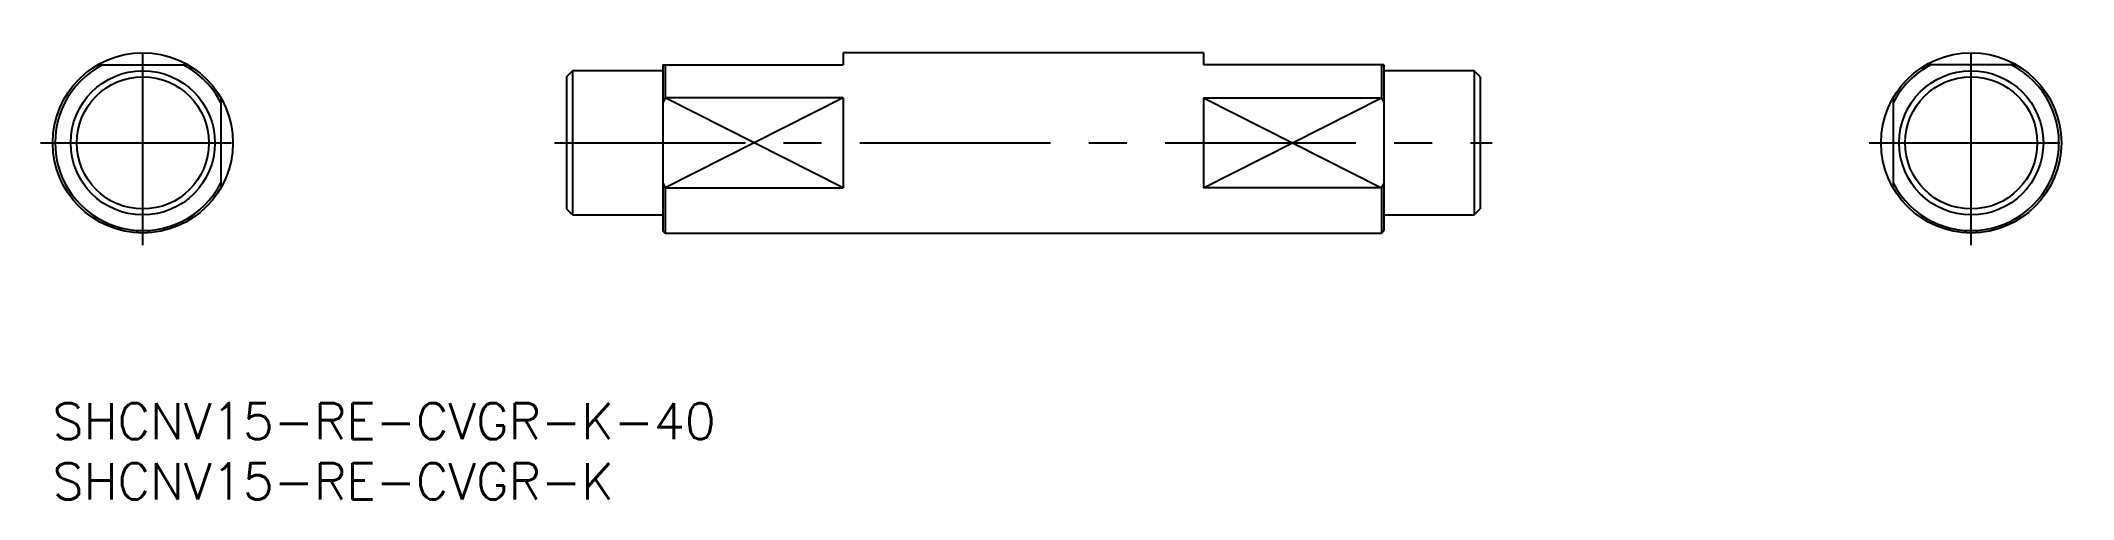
# Model space of a CAD drawing. Extents: x -1 to 168, y -8 to 30.
import ezdxf

# ---------------------------------------------------------------- set-up
doc = ezdxf.new("R2010")
doc.units = 0
doc.header["$LTSCALE"] = 0.5
doc.linetypes.add('CENTER', pattern=[50.8, 31.75, -6.35, 6.35, -6.35])
for name, color, linetype in [('MSM_CENTER', 1, 'CENTER'), ('MSM_CONTINUOUS', 7, 'CONTINUOUS'), ('MSM_NARROW', 5, 'CONTINUOUS'), ('MSM_PART_NUMBER', 7, 'CONTINUOUS')]:
    doc.layers.add(name, color=color, linetype=linetype)
doc.styles.get("Standard").update_dxf_attribs({"font": 'txt.shx', "height": 3, "bigfont": 'bigfont.shx'})

# ---------------------------------------------------------------- blocks, each defined once
blk = doc.blocks.new('*U29')
at = {"layer": 'MSM_PART_NUMBER'}
blk.add_text('SHCNV15-RE-CVGR-K-40', height=3, dxfattribs=at).set_placement((0, -3))
blk = doc.blocks.new('*U30')
at = {"layer": 'MSM_PART_NUMBER'}
blk.add_text('SHCNV15-RE-CVGR-K', height=3, dxfattribs=at).set_placement((0, -8))

msp = doc.modelspace()

# ---------------------------------------------------------------- linework, layer by layer
at = {"layer": 'MSM_CENTER'}
for p, q in [((7.5, 13.15), (7.5, 30.15)), ((159.61, 13.15), (159.61, 30.15)), ((-1, 21.65), (16, 21.65)), ((41.75, 21.65), (119.75, 21.65)), ((151.11, 21.65), (168.11, 21.65))]:
    msp.add_line(p, q, dxfattribs=at)
at = {"layer": 'MSM_CONTINUOUS'}
for p, q in [((95.75, 29.15), (65.75, 29.15)), ((65.75, 29.15), (65.75, 28.15)), ((95.75, 29.15), (95.75, 28.15)), ((3.76, 28.15), (11.24, 28.15)), ((43.25, 27.65), (42.75, 27.15)), ((42.75, 27.15), (42.75, 16.15)), ((50.75, 27.65), (43.25, 27.65)), ((43.25, 27.65), (43.25, 15.65)), ((50.75, 28.15), (65.75, 28.15)), ((50.75, 28.15), (50.75, 14.35)), ((50.95, 28.15), (50.95, 25.39)), ((110.75, 28.15), (95.75, 28.15)), ((110.55, 28.15), (110.55, 25.39)), ((110.75, 28.15), (110.75, 14.35)), ((118.25, 27.65), (110.75, 27.65)), ((118.75, 27.15), (118.25, 27.65)), ((118.25, 27.65), (118.25, 15.65)), ((118.75, 27.15), (118.75, 16.15)), ((163.35, 28.15), (155.87, 28.15)), ((14, 25.39), (14, 17.91)), ((50.95, 25.39), (50.75, 24.97)), ((65.75, 25.39), (50.95, 25.39)), ((65.75, 25.39), (65.75, 17.91)), ((95.75, 25.39), (95.75, 17.91)), ((95.75, 25.39), (110.55, 25.39)), ((110.55, 25.39), (110.75, 24.97)), ((153.11, 25.39), (153.11, 17.91)), ((50.75, 18.33), (50.95, 17.91)), ((50.95, 17.91), (65.75, 17.91)), ((50.95, 17.91), (50.95, 14.15)), ((110.55, 17.91), (95.75, 17.91)), ((110.75, 18.33), (110.55, 17.91)), ((110.55, 17.91), (110.55, 14.15)), ((42.75, 16.15), (43.25, 15.65)), ((43.25, 15.65), (50.75, 15.65)), ((110.75, 15.65), (118.25, 15.65)), ((118.25, 15.65), (118.75, 16.15)), ((50.75, 14.35), (50.95, 14.15)), ((50.95, 14.15), (110.55, 14.15)), ((110.55, 14.15), (110.75, 14.35))]:
    msp.add_line(p, q, dxfattribs=at)
for centre, radius in [((7.5, 21.65), 7.5), ((159.61, 21.65), 7.5), ((7.5, 21.65), 6), ((7.5, 21.65), 5.5), ((159.61, 21.65), 6), ((159.61, 21.65), 5.5)]:
    msp.add_circle(centre, radius, dxfattribs=at)
for centre, start, end in [((7.5, 21.65), 117.0751, 332.9249), ((7.5, 21.65), 27.0751, 62.9249), ((159.61, 21.65), 117.0751, 152.9249), ((159.61, 21.65), 207.0751, 62.9249)]:
    msp.add_arc(centre, 7.3, start, end, dxfattribs=at)
at = {"layer": 'MSM_NARROW'}
for p, q in [((65.75, 25.39), (50.95, 17.91)), ((65.75, 17.91), (50.95, 25.39)), ((95.75, 25.39), (110.55, 17.91)), ((95.75, 17.91), (110.55, 25.39))]:
    msp.add_line(p, q, dxfattribs=at)

# ---------------------------------------------------------------- block references
at = {"layer": 'MSM_CONTINUOUS'}
for name in ['*U29', '*U30']:
    msp.add_blockref(name, (0, 0), dxfattribs=at)

doc.saveas('drawing.dxf')
